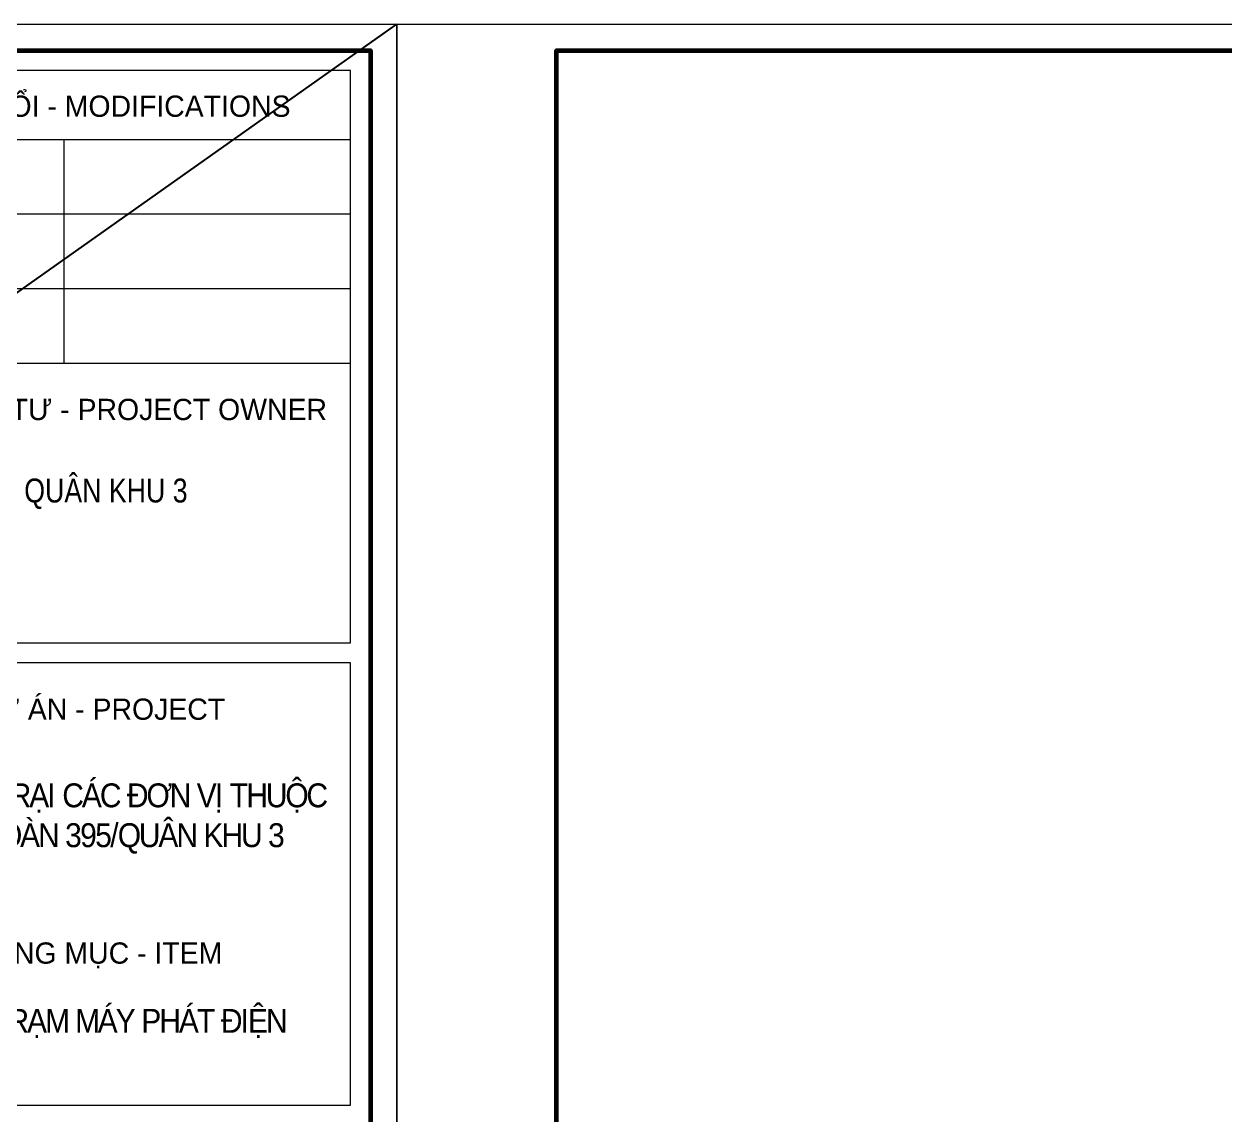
# Model space of a CAD drawing. Header units: millimetres. Extents: x 108335 to 288936, y -578047 to -548347.
# Drawn here: x 185334 to 187594, y -550401 to -548347 of the extents above; entities that cross this region are included whole.
import ezdxf
from ezdxf.enums import TextEntityAlignment as Align

# ---------------------------------------------------------------- set-up
doc = ezdxf.new("R2010")
doc.units = ezdxf.units.MM
doc.header["$MEASUREMENT"] = 0
doc.layers.get('Defpoints').update_dxf_attribs({"color": 1})
doc.layers.add('KCS_Plotter', color=11, linetype='Continuous', plot=False)
doc.layers.add('Khungten_LCDI', color=7, linetype='Continuous')
doc.layers.add('LC Net thay', color=7, linetype='Continuous', lineweight=25)
doc.layers.add('LC Text1', color=3, linetype='Continuous', lineweight=20)
doc.styles.add('Khungten', font='VHAVAN.TTF', dxfattribs={"width": 0.9, "height": 5000})
doc.styles.add('Title', font='VHBLACK.TTF', dxfattribs={"width": 0.8})

# ---------------------------------------------------------------- blocks, each defined once
blk = doc.blocks.new('Nha o can bo nhan vien Trung doan')
at = {"layer": 'Defpoints', "lineweight": 0}
blk.add_lwpolyline([(-1200, -14850), (-1200, 14850), (40800, 14850), (40800, -14850)], close=True, dxfattribs=at)
at = {"layer": 'Khungten_LCDI', "color": 5, "lineweight": 25}
blk.add_line((40600, -14650), (40600, 14650), dxfattribs=at)
at = {"layer": 'Khungten_LCDI', "color": 9, "lineweight": 15}
for p, q in [((36750, 13981.3), (40450, 13981.3)), ((38292.8, 13981.3), (38292.8, 12296.8)), ((36750, 13419.8), (40450, 13419.8)), ((36750, 12858.3), (40450, 12858.3)), ((36750, 12296.8), (40450, 12296.8))]:
    blk.add_line(p, q, dxfattribs=at)
at = {"layer": 'Khungten_LCDI', "color": 5, "lineweight": 60}
blk.add_lwpolyline([(0, -14650), (0, 14650), (40600, 14650), (40600, -14650)], close=True, dxfattribs=at)
at = {"layer": 'Khungten_LCDI', "color": 9, "lineweight": 15}
for points in [[(36750, 10190.4), (40450, 10190.4), (40450, 14500), (36750, 14500)], [(36750, 6711.5), (40450, 6711.5), (40450, 10040.4), (36750, 10040.4)]]:
    blk.add_lwpolyline(points, close=True, dxfattribs=at)
at = {"color": 7, "style": 'Khungten'}
for s, p in [('söa ®æi - modifications', (38600, 14151.5)), ('chñ ®Çu t\xad - project owner', (38565.6, 11868.2)), ('dù ¸n - project', (38565.6, 9611.8)), ('h¹ng môc - item', (38552.5, 7775.6))]:
    blk.add_text(s, height=160, dxfattribs=at).set_placement(p, align=Align.CENTER)
at = {"color": 4, "char_height": 180, "attachment_point": 5, "style": 'Khungten'}
for s, insert, width in [('{\\f.VnArialH|b0|i0|c0|p34;\\W0.8;qu©n khu 3}', (38609, 11313), 2315.239), ('{\\f.VnArialH|b0|i0|c0|p34;\\W0.9;\\T0.9;doanh tr¹i c¸c ®¬n vÞ thuéc s\xad ®oµn 395/qu©n khu 3}', (38616.6, 8868.3), 3461.975), ('{\\f.VnArialH|b0|i0|c0|p34;\\T0.9;nhµ tr¹m m¸y ph¸t ®iÖn}', (38609, 7325.4), 3712.556)]:
    blk.add_mtext(s, dxfattribs=dict(at, insert=insert, width=width))
at = {"color": 7, "style": 'Khungten', "width": 0.8}
for tag, p in [('REVISION', (39498.8, -10746.3)), ('NGAYHT', (39546.1, -11609.4))]:
    blk.add_attdef(tag, text='', height=200, dxfattribs=at).set_placement(p, align=Align.CENTER)
at = {"layer": 'LC Text1', "style": 'Title', "width": 1.485915}
for tag, p, p2 in [('TENBANVE1', (36912.7, -8885.8), (40339.1, -8885.8)), ('TENBANVE2', (36912.7, -9562.5), (40339.1, -9562.5))]:
    blk.add_attdef(tag, text='', height=250, dxfattribs=at).set_placement(p, p2, align=Align.FIT)
at = {"layer": 'LC Text1', "style": 'Title', "width": 0.7}
blk.add_attdef('SOBANVE', text='', height=250, dxfattribs=at).set_placement((39562, -13896.2), align=Align.CENTER)

msp = doc.modelspace()

# ---------------------------------------------------------------- linework, layer by layer
at = {"layer": 'KCS_Plotter', "ltscale": 2}
msp.add_line((175535.46, -555772.28), (186035.58, -548347.19), dxfattribs=at)

# ---------------------------------------------------------------- block references
at = {"layer": 'LC Net thay', "xscale": 0.2500028331738406, "yscale": 0.2500028331738406, "zscale": 0.2500028331738406}
for p in [(175835.47, -552059.74, 0), (186335.58, -552059.74, 0)]:
    msp.add_blockref('Nha o can bo nhan vien Trung doan', p, dxfattribs=at)

doc.saveas('drawing.dxf')
